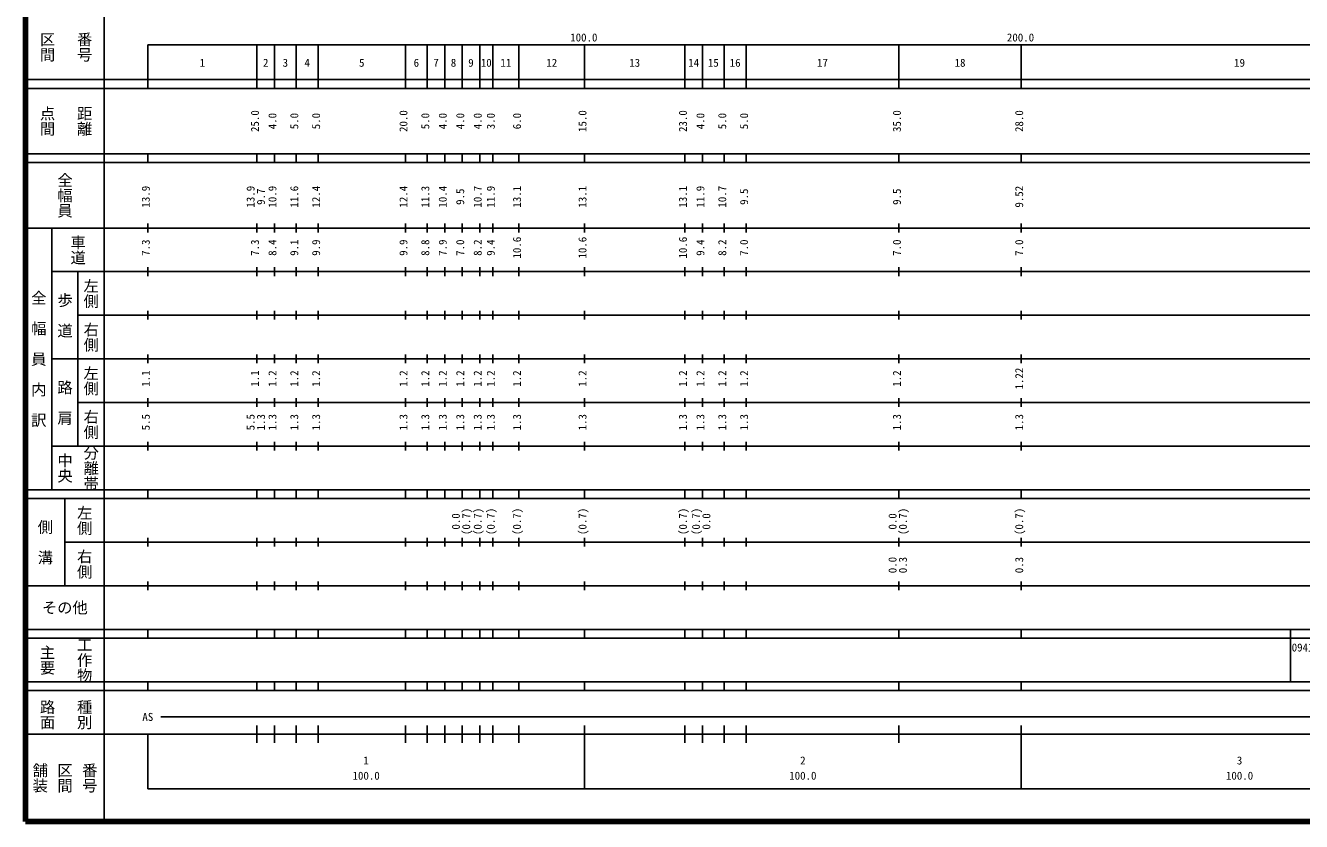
# Model space of a CAD drawing. Units: millimetres on the paper, enlarged 1000 times. Extents: x 40000 to 680000, y 20000 to 380000.
# Drawn here: x 40000 to 332182, y 20000 to 202409 of the extents above; entities that cross this region are included whole.
import ezdxf
from ezdxf.enums import TextEntityAlignment as Align

# ---------------------------------------------------------------- set-up
doc = ezdxf.new("R2010")
doc.units = ezdxf.units.MM
doc.header["$LTSCALE"] = 1000
doc.layers.add('M-TTL', color=2, linetype='Continuous', lineweight=140)
doc.layers.add('M-TTL-BAND', color=7, linetype='Continuous', lineweight=25)
doc.styles.add('@ＭＳ ゴシック', font='')
doc.styles.add('ＭＳ ゴシック', font='')
doc.styles.get('@ＭＳ ゴシック').set_extended_font_data('@MS Gothic')
doc.styles.get('ＭＳ ゴシック').set_extended_font_data('MS Gothic')

msp = doc.modelspace()

# ---------------------------------------------------------------- linework, layer by layer
at = {"layer": 'M-TTL'}
for p, q in [((40000, 380000), (40000, 20000)), ((40000, 20000), (680000, 20000))]:
    msp.add_line(p, q, dxfattribs=at)
at = {"layer": 'M-TTL-BAND'}
for p, q in [((58000, 370000), (58000, 20000)), ((68000, 198000), (579000, 198000)), ((68000, 198000), (68000, 188000)), ((93000, 188000), (93000, 198000)), ((97000, 188000), (97000, 198000)), ((102000, 188000), (102000, 198000)), ((107000, 188000), (107000, 198000)), ((127000, 188000), (127000, 198000)), ((132000, 188000), (132000, 198000)), ((136000, 188000), (136000, 198000)), ((140000, 188000), (140000, 198000)), ((144000, 188000), (144000, 198000)), ((147000, 188000), (147000, 198000)), ((153000, 188000), (153000, 198000)), ((168000, 188000), (168000, 198000)), ((191000, 188000), (191000, 198000)), ((195000, 188000), (195000, 198000)), ((200000, 188000), (200000, 198000)), ((205000, 188000), (205000, 198000)), ((240000, 188000), (240000, 198000)), ((268000, 188000), (268000, 198000)), ((40000, 190000), (579000, 190000)), ((40000, 188000), (579000, 188000)), ((40000, 173000), (579000, 173000)), ((68000, 171000), (68000, 173000)), ((93000, 171000), (93000, 173000)), ((97000, 171000), (97000, 173000)), ((102000, 171000), (102000, 173000)), ((107000, 171000), (107000, 173000)), ((127000, 171000), (127000, 173000)), ((132000, 171000), (132000, 173000)), ((136000, 171000), (136000, 173000)), ((140000, 171000), (140000, 173000)), ((144000, 171000), (144000, 173000)), ((147000, 171000), (147000, 173000)), ((153000, 171000), (153000, 173000)), ((168000, 171000), (168000, 173000)), ((191000, 171000), (191000, 173000)), ((195000, 171000), (195000, 173000)), ((200000, 171000), (200000, 173000)), ((205000, 171000), (205000, 173000)), ((240000, 171000), (240000, 173000)), ((268000, 171000), (268000, 173000)), ((40000, 171000), (579000, 171000)), ((40000, 156000), (579000, 156000)), ((46000, 96000), (46000, 156000)), ((68000, 155000), (68000, 157000)), ((93000, 155000), (93000, 157000)), ((97000, 155000), (97000, 157000)), ((102000, 155000), (102000, 157000)), ((107000, 155000), (107000, 157000)), ((127000, 155000), (127000, 157000)), ((132000, 155000), (132000, 157000)), ((136000, 155000), (136000, 157000)), ((140000, 155000), (140000, 157000)), ((144000, 155000), (144000, 157000)), ((147000, 155000), (147000, 157000)), ((153000, 155000), (153000, 157000)), ((168000, 155000), (168000, 157000)), ((191000, 155000), (191000, 157000)), ((195000, 155000), (195000, 157000)), ((200000, 155000), (200000, 157000)), ((205000, 155000), (205000, 157000)), ((240000, 155000), (240000, 157000)), ((268000, 155000), (268000, 157000)), ((68000, 145000), (68000, 147000)), ((93000, 145000), (93000, 147000)), ((97000, 145000), (97000, 147000)), ((102000, 145000), (102000, 147000)), ((107000, 145000), (107000, 147000)), ((127000, 145000), (127000, 147000)), ((132000, 145000), (132000, 147000)), ((136000, 145000), (136000, 147000)), ((140000, 145000), (140000, 147000)), ((144000, 145000), (144000, 147000)), ((147000, 145000), (147000, 147000)), ((153000, 145000), (153000, 147000)), ((168000, 145000), (168000, 147000)), ((191000, 145000), (191000, 147000)), ((195000, 145000), (195000, 147000)), ((200000, 145000), (200000, 147000)), ((205000, 145000), (205000, 147000)), ((240000, 145000), (240000, 147000)), ((268000, 145000), (268000, 147000)), ((46000, 146000), (579000, 146000)), ((52000, 146000), (52000, 106000)), ((52000, 136000), (579000, 136000)), ((68000, 135000), (68000, 137000)), ((93000, 135000), (93000, 137000)), ((97000, 135000), (97000, 137000)), ((102000, 135000), (102000, 137000)), ((107000, 135000), (107000, 137000)), ((127000, 135000), (127000, 137000)), ((132000, 135000), (132000, 137000)), ((136000, 135000), (136000, 137000)), ((140000, 135000), (140000, 137000)), ((144000, 135000), (144000, 137000)), ((147000, 135000), (147000, 137000)), ((153000, 135000), (153000, 137000)), ((168000, 135000), (168000, 137000)), ((191000, 135000), (191000, 137000)), ((195000, 135000), (195000, 137000)), ((200000, 135000), (200000, 137000)), ((205000, 135000), (205000, 137000)), ((240000, 135000), (240000, 137000)), ((268000, 135000), (268000, 137000)), ((46000, 126000), (579000, 126000)), ((68000, 125000), (68000, 127000)), ((93000, 125000), (93000, 127000)), ((97000, 125000), (97000, 127000)), ((102000, 125000), (102000, 127000)), ((107000, 125000), (107000, 127000)), ((127000, 125000), (127000, 127000)), ((132000, 125000), (132000, 127000)), ((136000, 125000), (136000, 127000)), ((140000, 125000), (140000, 127000)), ((144000, 125000), (144000, 127000)), ((147000, 125000), (147000, 127000)), ((153000, 125000), (153000, 127000)), ((168000, 125000), (168000, 127000)), ((191000, 125000), (191000, 127000)), ((195000, 125000), (195000, 127000)), ((200000, 125000), (200000, 127000)), ((205000, 125000), (205000, 127000)), ((240000, 125000), (240000, 127000)), ((268000, 125000), (268000, 127000)), ((68000, 115000), (68000, 117000)), ((93000, 115000), (93000, 117000)), ((97000, 115000), (97000, 117000)), ((102000, 115000), (102000, 117000)), ((107000, 115000), (107000, 117000)), ((127000, 115000), (127000, 117000)), ((132000, 115000), (132000, 117000)), ((136000, 115000), (136000, 117000)), ((140000, 115000), (140000, 117000)), ((144000, 115000), (144000, 117000)), ((147000, 115000), (147000, 117000)), ((153000, 115000), (153000, 117000)), ((168000, 115000), (168000, 117000)), ((191000, 115000), (191000, 117000)), ((195000, 115000), (195000, 117000)), ((200000, 115000), (200000, 117000)), ((205000, 115000), (205000, 117000)), ((240000, 115000), (240000, 117000)), ((268000, 115000), (268000, 117000)), ((52000, 116000), (579000, 116000)), ((46000, 106000), (579000, 106000)), ((68000, 105000), (68000, 107000)), ((93000, 105000), (93000, 107000)), ((97000, 105000), (97000, 107000)), ((102000, 105000), (102000, 107000)), ((107000, 105000), (107000, 107000)), ((127000, 105000), (127000, 107000)), ((132000, 105000), (132000, 107000)), ((136000, 105000), (136000, 107000)), ((140000, 105000), (140000, 107000)), ((144000, 105000), (144000, 107000)), ((147000, 105000), (147000, 107000)), ((153000, 105000), (153000, 107000)), ((168000, 105000), (168000, 107000)), ((191000, 105000), (191000, 107000)), ((195000, 105000), (195000, 107000)), ((200000, 105000), (200000, 107000)), ((205000, 105000), (205000, 107000)), ((240000, 105000), (240000, 107000)), ((268000, 105000), (268000, 107000)), ((40000, 96000), (579000, 96000)), ((40000, 94000), (579000, 94000)), ((49000, 94000), (49000, 74000)), ((68000, 94000), (68000, 96000)), ((93000, 94000), (93000, 96000)), ((97000, 94000), (97000, 96000)), ((102000, 94000), (102000, 96000)), ((107000, 94000), (107000, 96000)), ((127000, 94000), (127000, 96000)), ((132000, 94000), (132000, 96000)), ((136000, 94000), (136000, 96000)), ((140000, 94000), (140000, 96000)), ((144000, 94000), (144000, 96000)), ((147000, 94000), (147000, 96000)), ((153000, 94000), (153000, 96000)), ((168000, 94000), (168000, 96000)), ((191000, 94000), (191000, 96000)), ((195000, 94000), (195000, 96000)), ((200000, 94000), (200000, 96000)), ((205000, 94000), (205000, 96000)), ((240000, 94000), (240000, 96000)), ((268000, 94000), (268000, 96000)), ((68000, 83000), (68000, 85000)), ((93000, 83000), (93000, 85000)), ((97000, 83000), (97000, 85000)), ((102000, 83000), (102000, 85000)), ((107000, 83000), (107000, 85000)), ((127000, 83000), (127000, 85000)), ((132000, 83000), (132000, 85000)), ((136000, 83000), (136000, 85000)), ((140000, 83000), (140000, 85000)), ((144000, 83000), (144000, 85000)), ((147000, 83000), (147000, 85000)), ((153000, 83000), (153000, 85000)), ((168000, 83000), (168000, 85000)), ((191000, 83000), (191000, 85000)), ((195000, 83000), (195000, 85000)), ((200000, 83000), (200000, 85000)), ((205000, 83000), (205000, 85000)), ((240000, 83000), (240000, 85000)), ((268000, 83000), (268000, 85000)), ((49000, 84000), (579000, 84000)), ((40000, 74000), (579000, 74000)), ((68000, 73000), (68000, 75000)), ((93000, 73000), (93000, 75000)), ((97000, 73000), (97000, 75000)), ((102000, 73000), (102000, 75000)), ((107000, 73000), (107000, 75000)), ((127000, 73000), (127000, 75000)), ((132000, 73000), (132000, 75000)), ((136000, 73000), (136000, 75000)), ((140000, 73000), (140000, 75000)), ((144000, 73000), (144000, 75000)), ((147000, 73000), (147000, 75000)), ((153000, 73000), (153000, 75000)), ((168000, 73000), (168000, 75000)), ((191000, 73000), (191000, 75000)), ((195000, 73000), (195000, 75000)), ((200000, 73000), (200000, 75000)), ((205000, 73000), (205000, 75000)), ((240000, 73000), (240000, 75000)), ((268000, 73000), (268000, 75000)), ((40000, 64000), (579000, 64000)), ((40000, 62000), (579000, 62000)), ((68000, 62000), (68000, 64000)), ((93000, 62000), (93000, 64000)), ((97000, 62000), (97000, 64000)), ((102000, 62000), (102000, 64000)), ((107000, 62000), (107000, 64000)), ((127000, 62000), (127000, 64000)), ((132000, 62000), (132000, 64000)), ((136000, 62000), (136000, 64000)), ((140000, 62000), (140000, 64000)), ((144000, 62000), (144000, 64000)), ((147000, 62000), (147000, 64000)), ((153000, 62000), (153000, 64000)), ((168000, 62000), (168000, 64000)), ((191000, 62000), (191000, 64000)), ((195000, 62000), (195000, 64000)), ((200000, 62000), (200000, 64000)), ((205000, 62000), (205000, 64000)), ((240000, 62000), (240000, 64000)), ((268000, 62000), (268000, 64000)), ((329631, 62000), (329631, 64000)), ((329631, 52000), (329631, 62000)), ((40000, 52000), (579000, 52000)), ((40000, 50000), (579000, 50000)), ((68000, 50000), (68000, 52000)), ((93000, 50000), (93000, 52000)), ((97000, 50000), (97000, 52000)), ((102000, 50000), (102000, 52000)), ((107000, 50000), (107000, 52000)), ((127000, 50000), (127000, 52000)), ((132000, 50000), (132000, 52000)), ((136000, 50000), (136000, 52000)), ((140000, 50000), (140000, 52000)), ((144000, 50000), (144000, 52000)), ((147000, 50000), (147000, 52000)), ((153000, 50000), (153000, 52000)), ((168000, 50000), (168000, 52000)), ((191000, 50000), (191000, 52000)), ((195000, 50000), (195000, 52000)), ((200000, 50000), (200000, 52000)), ((205000, 50000), (205000, 52000)), ((240000, 50000), (240000, 52000)), ((268000, 50000), (268000, 52000)), ((71000, 44000), (565000, 44000)), ((93000, 38000), (93000, 42000)), ((97000, 38000), (97000, 42000)), ((102000, 38000), (102000, 42000)), ((107000, 38000), (107000, 42000)), ((127000, 38000), (127000, 42000)), ((132000, 38000), (132000, 42000)), ((136000, 38000), (136000, 42000)), ((140000, 38000), (140000, 42000)), ((144000, 38000), (144000, 42000)), ((147000, 38000), (147000, 42000)), ((153000, 38000), (153000, 42000)), ((168000, 27500), (168000, 42000)), ((191000, 38000), (191000, 42000)), ((195000, 38000), (195000, 42000)), ((200000, 38000), (200000, 42000)), ((205000, 38000), (205000, 42000)), ((240000, 38000), (240000, 42000)), ((268000, 27500), (268000, 42000)), ((40000, 40000), (579000, 40000)), ((68000, 40000), (68000, 27500)), ((68000, 27500), (579000, 27500))]:
    msp.add_line(p, q, dxfattribs=at)

# ---------------------------------------------------------------- texts
at = {"layer": 'M-TTL-BAND', "style": '@ＭＳ ゴシック'}
for s, p in [('区間', (45000, 197500)), ('番号', (53500, 197500)), ('点間', (45000, 180500)), ('距離', (53500, 180500)), ('全幅員', (49000, 163500)), ('車道', (52000, 151000)), ('左側', (55000, 141000)), ('全\u3000幅\u3000員\u3000内\u3000訳', (43000, 126000)), ('歩\u3000道', (49000, 136000)), ('右側', (55000, 131000)), ('左側', (55000, 121000)), ('路\u3000肩', (49000, 116000)), ('右側', (55000, 111000)), ('分離帯', (55000, 101000)), ('中央', (49000, 101000)), ('左側', (53500, 89000)), ('側\u3000溝', (44500, 84000)), ('右側', (53500, 79000)), ('工作物', (53500, 57000)), ('主要', (45000, 57000)), ('路面', (45000, 44500)), ('種別', (53500, 44500)), ('舗装', (43333, 30000)), ('区間', (49000, 30000)), ('番号', (54667, 30000))]:
    msp.add_text(s, height=2566, rotation=270, dxfattribs=at).set_placement(p, align=Align.MIDDLE_CENTER)
at = {"layer": 'M-TTL-BAND', "style": 'ＭＳ ゴシック'}
for s, p in [('100.0', (167844, 198195)), ('200.0', (267844, 198195)), ('1', (80500, 192405)), ('2', (95000, 192405)), ('3', (99500, 192405)), ('4', (104500, 192405)), ('5', (117000, 192405)), ('6', (129500, 192405)), ('7', (134000, 192405)), ('8', (138000, 192405)), ('9', (142000, 192405)), ('10', (145500, 192405)), ('11', (150000, 192405)), ('12', (160500, 192405)), ('13', (179500, 192405)), ('14', (193000, 192405)), ('15', (197500, 192405)), ('16', (202500, 192405)), ('17', (222500, 192405)), ('18', (254000, 192405)), ('19', (318000, 192405)), ('AS', (68000, 42500)), ('1', (118000, 32523)), ('2', (218000, 32523)), ('3', (318000, 32523)), ('100.0', (118000, 29033)), ('100.0', (218000, 29033)), ('100.0', (318000, 29033))]:
    msp.add_text(s, height=1833, dxfattribs=at).set_placement(p, align=Align.BOTTOM_CENTER)
for s, p in [('25.0', (94000, 180500)), ('4.0', (98000, 180500)), ('5.0', (103000, 180500)), ('5.0', (108000, 180500)), ('20.0', (128000, 180500)), ('5.0', (133000, 180500)), ('4.0', (137000, 180500)), ('4.0', (141000, 180500)), ('4.0', (145000, 180500)), ('3.0', (148000, 180500)), ('6.0', (154000, 180500)), ('15.0', (169000, 180500)), ('23.0', (192000, 180500)), ('4.0', (196000, 180500)), ('5.0', (201000, 180500)), ('5.0', (206000, 180500)), ('35.0', (241000, 180500)), ('28.0', (269000, 180500)), ('13.9', (69000, 163174)), ('13.9', (93000, 163174)), ('9.7', (95370, 163174)), ('10.9', (98000, 163174)), ('11.6', (103000, 163174)), ('12.4', (108000, 163174)), ('12.4', (128000, 163174)), ('11.3', (133000, 163174)), ('10.4', (137000, 163174)), ('9.5', (141000, 163174)), ('10.7', (145000, 163174)), ('11.9', (148000, 163174)), ('13.1', (154000, 163174)), ('13.1', (169000, 163174)), ('13.1', (192000, 163174)), ('11.9', (196000, 163174)), ('10.7', (201000, 163174)), ('9.5', (206000, 163174)), ('9.5', (241000, 163174)), ('9.52', (269000, 163174)), ('7.3', (69000, 151500)), ('7.3', (94000, 151500)), ('8.4', (98000, 151500)), ('9.1', (103000, 151500)), ('9.9', (108000, 151500)), ('9.9', (128000, 151500)), ('8.8', (133000, 151500)), ('7.9', (137000, 151500)), ('7.0', (141000, 151500)), ('8.2', (145000, 151500)), ('9.4', (148000, 151500)), ('10.6', (154000, 151500)), ('10.6', (169000, 151500)), ('10.6', (192000, 151500)), ('9.4', (196000, 151500)), ('8.2', (201000, 151500)), ('7.0', (206000, 151500)), ('7.0', (241000, 151500)), ('7.0', (269000, 151500)), ('1.1', (69000, 121500)), ('1.1', (94000, 121500)), ('1.2', (98000, 121500)), ('1.2', (103000, 121500)), ('1.2', (108000, 121500)), ('1.2', (128000, 121500)), ('1.2', (133000, 121500)), ('1.2', (137000, 121500)), ('1.2', (141000, 121500)), ('1.2', (145000, 121500)), ('1.2', (148000, 121500)), ('1.2', (154000, 121500)), ('1.2', (169000, 121500)), ('1.2', (192000, 121500)), ('1.2', (196000, 121500)), ('1.2', (201000, 121500)), ('1.2', (206000, 121500)), ('1.2', (241000, 121500)), ('1.22', (269000, 121500)), ('5.5', (69000, 111500)), ('5.5', (93000, 111500)), ('1.3', (95370, 111500)), ('1.3', (98000, 111500)), ('1.3', (103000, 111500)), ('1.3', (108000, 111500)), ('1.3', (128000, 111500)), ('1.3', (133000, 111500)), ('1.3', (137000, 111500)), ('1.3', (141000, 111500)), ('1.3', (145000, 111500)), ('1.3', (148000, 111500)), ('1.3', (154000, 111500)), ('1.3', (169000, 111500)), ('1.3', (192000, 111500)), ('1.3', (196000, 111500)), ('1.3', (201000, 111500)), ('1.3', (206000, 111500)), ('1.3', (241000, 111500)), ('1.3', (269000, 111500)), ('(0.7)', (142370, 88764)), ('(0.7)', (145000, 88764)), ('(0.7)', (148000, 88764)), ('(0.7)', (154000, 88764)), ('(0.7)', (169000, 88764)), ('(0.7)', (192000, 88764)), ('(0.7)', (195000, 88764)), ('(0.7)', (242370, 88764)), ('(0.7)', (269000, 88764)), ('0.0', (140000, 88764)), ('0.0', (197370, 88764)), ('0.0', (240000, 88764)), ('0.0', (240000, 78764)), ('0.3', (242370, 78764)), ('0.3', (269000, 78764))]:
    msp.add_text(s, height=1833, rotation=90, dxfattribs=at).set_placement(p, align=Align.BOTTOM_CENTER)
msp.add_text('その他', height=2566, dxfattribs=at).set_placement((49000, 69000), align=Align.MIDDLE_CENTER)
msp.add_text('09417', height=1833, dxfattribs=at).set_placement((329940, 58405), align=Align.BOTTOM_LEFT)

doc.saveas('drawing.dxf')
